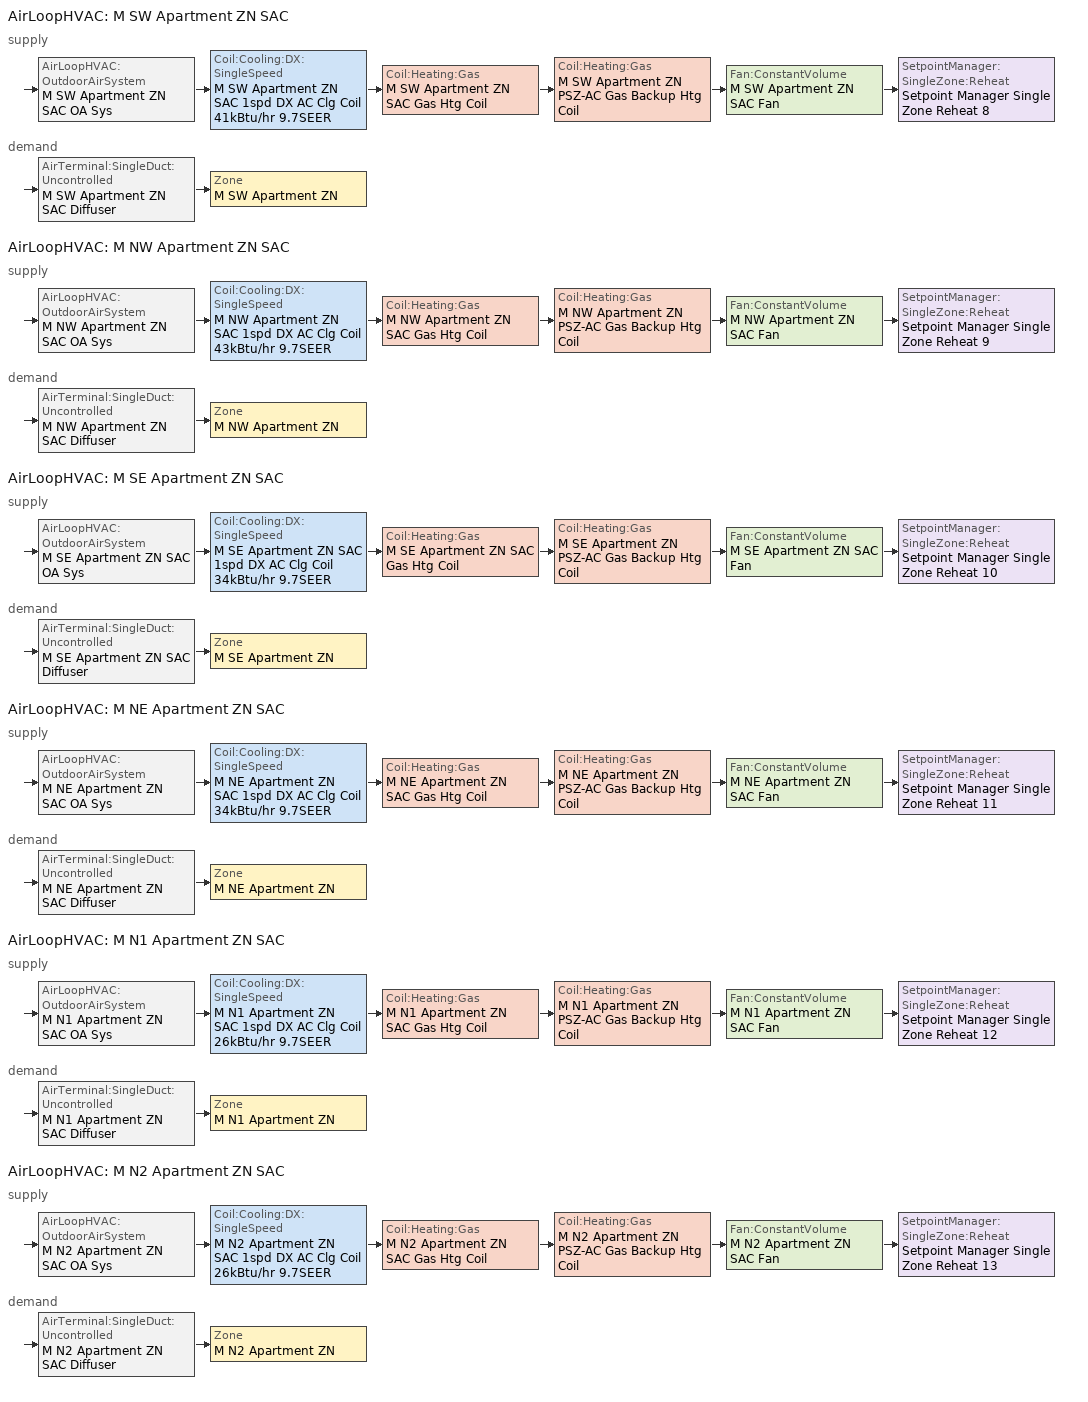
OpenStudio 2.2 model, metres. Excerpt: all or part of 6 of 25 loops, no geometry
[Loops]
AirLoopHVAC 'M SW Apartment ZN SAC'
 supply: AirLoopHVAC:OutdoorAirSystem 'M SW Apartment ZN SAC OA Sys' > Coil:Cooling:DX:SingleSpeed 'M SW Apartment ZN SAC 1spd DX AC Clg Coil 41kBtu/hr 9.7SEER' > Coil:Heating:Gas 'M SW Apartment ZN SAC Gas Htg Coil' > Coil:Heating:Gas 'M SW Apartment ZN PSZ-AC Gas Backup Htg Coil' > Fan:ConstantVolume 'M SW Apartment ZN SAC Fan' > SetpointManager:SingleZone:Reheat 'Setpoint Manager Single Zone Reheat 8'
 demand: AirTerminal:SingleDuct:Uncontrolled 'M SW Apartment ZN SAC Diffuser' > Zone 'M SW Apartment ZN'
AirLoopHVAC 'M NW Apartment ZN SAC'
 supply: AirLoopHVAC:OutdoorAirSystem 'M NW Apartment ZN SAC OA Sys' > Coil:Cooling:DX:SingleSpeed 'M NW Apartment ZN SAC 1spd DX AC Clg Coil 43kBtu/hr 9.7SEER' > Coil:Heating:Gas 'M NW Apartment ZN SAC Gas Htg Coil' > Coil:Heating:Gas 'M NW Apartment ZN PSZ-AC Gas Backup Htg Coil' > Fan:ConstantVolume 'M NW Apartment ZN SAC Fan' > SetpointManager:SingleZone:Reheat 'Setpoint Manager Single Zone Reheat 9'
 demand: AirTerminal:SingleDuct:Uncontrolled 'M NW Apartment ZN SAC Diffuser' > Zone 'M NW Apartment ZN'
AirLoopHVAC 'M SE Apartment ZN SAC'
 supply: AirLoopHVAC:OutdoorAirSystem 'M SE Apartment ZN SAC OA Sys' > Coil:Cooling:DX:SingleSpeed 'M SE Apartment ZN SAC 1spd DX AC Clg Coil 34kBtu/hr 9.7SEER' > Coil:Heating:Gas 'M SE Apartment ZN SAC Gas Htg Coil' > Coil:Heating:Gas 'M SE Apartment ZN PSZ-AC Gas Backup Htg Coil' > Fan:ConstantVolume 'M SE Apartment ZN SAC Fan' > SetpointManager:SingleZone:Reheat 'Setpoint Manager Single Zone Reheat 10'
 demand: AirTerminal:SingleDuct:Uncontrolled 'M SE Apartment ZN SAC Diffuser' > Zone 'M SE Apartment ZN'
AirLoopHVAC 'M NE Apartment ZN SAC'
 supply: AirLoopHVAC:OutdoorAirSystem 'M NE Apartment ZN SAC OA Sys' > Coil:Cooling:DX:SingleSpeed 'M NE Apartment ZN SAC 1spd DX AC Clg Coil 34kBtu/hr 9.7SEER' > Coil:Heating:Gas 'M NE Apartment ZN SAC Gas Htg Coil' > Coil:Heating:Gas 'M NE Apartment ZN PSZ-AC Gas Backup Htg Coil' > Fan:ConstantVolume 'M NE Apartment ZN SAC Fan' > SetpointManager:SingleZone:Reheat 'Setpoint Manager Single Zone Reheat 11'
 demand: AirTerminal:SingleDuct:Uncontrolled 'M NE Apartment ZN SAC Diffuser' > Zone 'M NE Apartment ZN'
AirLoopHVAC 'M N1 Apartment ZN SAC'
 supply: AirLoopHVAC:OutdoorAirSystem 'M N1 Apartment ZN SAC OA Sys' > Coil:Cooling:DX:SingleSpeed 'M N1 Apartment ZN SAC 1spd DX AC Clg Coil 26kBtu/hr 9.7SEER' > Coil:Heating:Gas 'M N1 Apartment ZN SAC Gas Htg Coil' > Coil:Heating:Gas 'M N1 Apartment ZN PSZ-AC Gas Backup Htg Coil' > Fan:ConstantVolume 'M N1 Apartment ZN SAC Fan' > SetpointManager:SingleZone:Reheat 'Setpoint Manager Single Zone Reheat 12'
 demand: AirTerminal:SingleDuct:Uncontrolled 'M N1 Apartment ZN SAC Diffuser' > Zone 'M N1 Apartment ZN'
AirLoopHVAC 'M N2 Apartment ZN SAC'
 supply: AirLoopHVAC:OutdoorAirSystem 'M N2 Apartment ZN SAC OA Sys' > Coil:Cooling:DX:SingleSpeed 'M N2 Apartment ZN SAC 1spd DX AC Clg Coil 26kBtu/hr 9.7SEER' > Coil:Heating:Gas 'M N2 Apartment ZN SAC Gas Htg Coil' > Coil:Heating:Gas 'M N2 Apartment ZN PSZ-AC Gas Backup Htg Coil' > Fan:ConstantVolume 'M N2 Apartment ZN SAC Fan' > SetpointManager:SingleZone:Reheat 'Setpoint Manager Single Zone Reheat 13'
 demand: AirTerminal:SingleDuct:Uncontrolled 'M N2 Apartment ZN SAC Diffuser' > Zone 'M N2 Apartment ZN'
[Sizing:Zone] Zone Cooling Design Supply Air Temperature Input Method=SupplyAirTemperature; Zone Cooling Design Supply Air Temperature {C}=14; Zone Cooling Design Supply Air Temperature Difference {deltaC}=11.11; Zone Heating Design Supply Air Temperature Input Method=SupplyAirTemperature; Zone Heating Design Supply Air Temperature {C}=50; Zone Heating Design Supply Air Temperature Difference {deltaC}=11.11; Zone Cooling Design Supply Air Humidity Ratio {kg-H2O/kg-air}=0.008; Zone Heating Design Supply Air Humidity Ratio {kg-H2O/kg-air}=0.008; Cooling Design Air Flow Method=DesignDay; Heating Design Air Flow Method=DesignDay; Account for Dedicated Outdoor Air System=No; Dedicated Outdoor Air System Control Strategy=NeutralSupplyAir; Dedicated Outdoor Air Low Setpoint Temperature for Design {C}=autosize; Dedicated Outdoor Air High Setpoint Temperature for Design {C}=autosize
M N1 Apartment ZN; M N2 Apartment ZN; M NE Apartment ZN; M NW Apartment ZN; M SE Apartment ZN; M SW Apartment ZN
[Zone equipment]
M N1 Apartment ZN: M N1 Apartment ZN SAC Diffuser
M N2 Apartment ZN: M N2 Apartment ZN SAC Diffuser
M NE Apartment ZN: M NE Apartment ZN SAC Diffuser
M NW Apartment ZN: M NW Apartment ZN SAC Diffuser
M SE Apartment ZN: M SE Apartment ZN SAC Diffuser
M SW Apartment ZN: M SW Apartment ZN SAC Diffuser
[AirLoopHVAC] Design Supply Air Flow Rate {m3/s}=AutoSize
Name | Availability Schedule | Availability Manager
M SW Apartment ZN SAC | ApartmentMidRise All On | Availability Manager Night Cycle 2
M NW Apartment ZN SAC | ApartmentMidRise All On | Availability Manager Night Cycle 1
M SE Apartment ZN SAC; M NE Apartment ZN SAC; M N1 Apartment ZN SAC; M N2 Apartment ZN SAC | Always On Discrete
[Sizing:System] Type of Load to Size On=Sensible; Design Outdoor Air Flow Rate {m3/s}=Autosize; Minimum System Air Flow Ratio=1; Preheat Design Temperature {C}=7; Preheat Design Humidity Ratio {kg-H2O/kg-Air}=0.008; Precool Design Temperature {C}=11; Precool Design Humidity Ratio {kg-H2O/kg-Air}=0.008; Central Cooling Design Supply Air Temperature {C}=12; Central Heating Design Supply Air Temperature {C}=50; Sizing Option=NonCoincident; 100% Outdoor Air in Cooling=No; 100% Outdoor Air in Heating=No; Central Cooling Design Supply Air Humidity Ratio {kg-H2O/kg-Air}=0.008; Central Heating Design Supply Air Humidity Ratio {kg-H2O/kg-Air}=0.008; Cooling Design Air Flow Method=DesignDay; Cooling Design Air Flow Rate {m3/s}=0; Heating Design Air Flow Method=DesignDay; Heating Design Air Flow Rate {m3/s}=0; System Outdoor Air Method=ZoneSum; Zone Maximum Outdoor Air Fraction=1; Cooling Supply Air Flow Rate Per Floor Area {m3/s-m2}=0.00996765; Cooling Fraction of Autosized Cooling Supply Air Flow Rate=1; Cooling Supply Air Flow Rate Per Unit Cooling Capacity {m3/s-W}=3.94755e-05; Heating Supply Air Flow Rate Per Floor Area {m3/s-m2}=0.00996765; Heating Fraction of Autosized Heating Supply Air Flow Rate=1; Heating Fraction of Autosized Cooling Supply Air Flow Rate=1; Heating Supply Air Flow Rate Per Unit Heating Capacity {m3/s-W}=3.15882e-05; Cooling Design Capacity Method=CoolingDesignCapacity; Cooling Design Capacity {W}=autosize; Cooling Design Capacity Per Floor Area {W/m2}=234.7; Fraction of Autosized Cooling Design Capacity=1; Heating Design Capacity Method=HeatingDesignCapacity; Heating Design Capacity {W}=autosize; Heating Design Capacity Per Floor Area {W/m2}=157; Fraction of Autosized Heating Design Capacity=1; Central Cooling Capacity Control Method=OnOff
M SW Apartment ZN SAC; M NW Apartment ZN SAC; M SE Apartment ZN SAC; M NE Apartment ZN SAC; M N1 Apartment ZN SAC; M N2 Apartment ZN SAC
[SetpointManager:SingleZone:Reheat] Minimum Supply Air Temperature {C}=13; Maximum Supply Air Temperature {C}=45
Name | Control Zone
Setpoint Manager Single Zone Reheat 8 | M SW Apartment ZN
Setpoint Manager Single Zone Reheat 9 | M NW Apartment ZN
Setpoint Manager Single Zone Reheat 10 | M SE Apartment ZN
Setpoint Manager Single Zone Reheat 11 | M NE Apartment ZN
Setpoint Manager Single Zone Reheat 12 | M N1 Apartment ZN
Setpoint Manager Single Zone Reheat 13 | M N2 Apartment ZN
[Fan:ConstantVolume] Availability Schedule=Always On Discrete; Fan Efficiency=0.53625; Pressure Rise {Pa}=622.722; Maximum Flow Rate {m3/s}=AutoSize; Motor Efficiency=0.825
M SW Apartment ZN SAC Fan; M NW Apartment ZN SAC Fan; M SE Apartment ZN SAC Fan; M NE Apartment ZN SAC Fan; M N1 Apartment ZN SAC Fan; M N2 Apartment ZN SAC Fan
[Coil:Heating:Gas] Availability Schedule=Always On Discrete; Gas Burner Efficiency=0.8; Nominal Capacity {W}=AutoSize; Parasitic Electric Load {W}=0; Parasitic Gas Load {W}=0
Name | Part Load Fraction Correlation Curve
M SW Apartment ZN SAC Gas Htg Coil | Curve Cubic 8
M SW Apartment ZN PSZ-AC Gas Backup Htg Coil; M NW Apartment ZN PSZ-AC Gas Backup Htg Coil; M SE Apartment ZN PSZ-AC Gas Backup Htg Coil; M NE Apartment ZN PSZ-AC Gas Backup Htg Coil; M N1 Apartment ZN PSZ-AC Gas Backup Htg Coil; M N2 Apartment ZN PSZ-AC Gas Backup Htg Coil
M NW Apartment ZN SAC Gas Htg Coil | Curve Cubic 9
M SE Apartment ZN SAC Gas Htg Coil | Curve Cubic 10
M NE Apartment ZN SAC Gas Htg Coil | Curve Cubic 11
M N1 Apartment ZN SAC Gas Htg Coil | Curve Cubic 12
M N2 Apartment ZN SAC Gas Htg Coil | Curve Cubic 13
[Coil:Cooling:DX:SingleSpeed] Availability Schedule=Always On Discrete; Rated Total Cooling Capacity {W}=autosize; Rated Sensible Heat Ratio=autosize; Rated COP {W/W}=2.967036; Rated Air Flow Rate {m3/s}=autosize; Rated Evaporator Fan Power Per Volume Flow Rate {W/(m3/s)}=773.3; Condenser Type=AirCooled; Evaporative Condenser Effectiveness=0; Evaporative Condenser Air Flow Rate {m3/s}=Autosize; Evaporative Condenser Pump Rated Power Consumption {W}=Autosize; Crankcase Heater Capacity {W}=0; Maximum Outdoor Dry-Bulb Temperature for Crankcase Heater Operation {C}=0; Basin Heater Capacity {W/K}=0; Basin Heater Setpoint Temperature {C}=10
Name | Total Cooling Capacity Function of Temperature Curve | Total Cooling Capacity Function of Flow Fraction Curve | Energy Input Ratio Function of Temperature Curve | Energy Input Ratio Function of Flow Fraction Curve | Part Load Fraction Correlation Curve
M SW Apartment ZN SAC 1spd DX AC Clg Coil 41kBtu/hr 9.7SEER | CoilClgDXQRatio_fTwbToadbSI 14 | CoilClgDXSnglQRatio_fCFMRatio 14 | CoilClgDXEIRRatio_fTwbToadbSI 14 | CoilClgDXSnglEIRRatio_fCFMRatio 14 | CoilClgDXEIRRatio_fQFrac 14
M NW Apartment ZN SAC 1spd DX AC Clg Coil 43kBtu/hr 9.7SEER | CoilClgDXQRatio_fTwbToadbSI 10 | CoilClgDXSnglQRatio_fCFMRatio 10 | CoilClgDXEIRRatio_fTwbToadbSI 10 | CoilClgDXSnglEIRRatio_fCFMRatio 10 | CoilClgDXEIRRatio_fQFrac 10
M SE Apartment ZN SAC 1spd DX AC Clg Coil 34kBtu/hr 9.7SEER | CoilClgDXQRatio_fTwbToadbSI 13 | CoilClgDXSnglQRatio_fCFMRatio 13 | CoilClgDXEIRRatio_fTwbToadbSI 13 | CoilClgDXSnglEIRRatio_fCFMRatio 13 | CoilClgDXEIRRatio_fQFrac 13
M NE Apartment ZN SAC 1spd DX AC Clg Coil 34kBtu/hr 9.7SEER | CoilClgDXQRatio_fTwbToadbSI 9 | CoilClgDXSnglQRatio_fCFMRatio 9 | CoilClgDXEIRRatio_fTwbToadbSI 9 | CoilClgDXSnglEIRRatio_fCFMRatio 9 | CoilClgDXEIRRatio_fQFrac 9
M N1 Apartment ZN SAC 1spd DX AC Clg Coil 26kBtu/hr 9.7SEER | CoilClgDXQRatio_fTwbToadbSI 7 | CoilClgDXSnglQRatio_fCFMRatio 7 | CoilClgDXEIRRatio_fTwbToadbSI 7 | CoilClgDXSnglEIRRatio_fCFMRatio 7 | CoilClgDXEIRRatio_fQFrac 7
M N2 Apartment ZN SAC 1spd DX AC Clg Coil 26kBtu/hr 9.7SEER | CoilClgDXQRatio_fTwbToadbSI 8 | CoilClgDXSnglQRatio_fCFMRatio 8 | CoilClgDXEIRRatio_fTwbToadbSI 8 | CoilClgDXSnglEIRRatio_fCFMRatio 8 | CoilClgDXEIRRatio_fQFrac 8
[Controller:OutdoorAir] Minimum Outdoor Air Flow Rate {m3/s}=autosize; Maximum Outdoor Air Flow Rate {m3/s}=Autosize; Economizer Control Type=NoEconomizer; Economizer Control Action Type=ModulateFlow; Economizer Maximum Limit Dry-Bulb Temperature {C}=28; Economizer Maximum Limit Enthalpy {J/kg}=64000; Economizer Minimum Limit Dry-Bulb Temperature {C}=-100; Lockout Type=LockoutWithCompressor; Minimum Limit Type=FixedMinimum; Minimum Outdoor Air Schedule=Always On Discrete; High Humidity Control=No; Heat Recovery Bypass Control Type=BypassWhenWithinEconomizerLimits
Name | Maximum Fraction of Outdoor Air Schedule | Controller Mechanical Ventilation
M SW Apartment ZN SAC OA Sys Controller | MSWApartmentZNSACmaxOASch | Controller Mechanical Ventilation 8
M NW Apartment ZN SAC OA Sys Controller | MNWApartmentZNSACmaxOASch | Controller Mechanical Ventilation 9
M SE Apartment ZN SAC OA Sys Controller | MSEApartmentZNSACmaxOASch | Controller Mechanical Ventilation 10
M NE Apartment ZN SAC OA Sys Controller | MNEApartmentZNSACmaxOASch | Controller Mechanical Ventilation 11
M N1 Apartment ZN SAC OA Sys Controller | MN1ApartmentZNSACmaxOASch | Controller Mechanical Ventilation 12
M N2 Apartment ZN SAC OA Sys Controller | MN2ApartmentZNSACmaxOASch | Controller Mechanical Ventilation 13
[Controller:MechanicalVentilation] Availability Schedule=Always On Discrete; System Outdoor Air Method=ZoneSum
Controller Mechanical Ventilation 8; Controller Mechanical Ventilation 9; Controller Mechanical Ventilation 10; Controller Mechanical Ventilation 11; Controller Mechanical Ventilation 12; Controller Mechanical Ventilation 13
[AirLoopHVAC:OutdoorAirSystem]
Name | Controller
M SW Apartment ZN SAC OA Sys | M SW Apartment ZN SAC OA Sys Controller
M NW Apartment ZN SAC OA Sys | M NW Apartment ZN SAC OA Sys Controller
M SE Apartment ZN SAC OA Sys | M SE Apartment ZN SAC OA Sys Controller
M NE Apartment ZN SAC OA Sys | M NE Apartment ZN SAC OA Sys Controller
M N1 Apartment ZN SAC OA Sys | M N1 Apartment ZN SAC OA Sys Controller
M N2 Apartment ZN SAC OA Sys | M N2 Apartment ZN SAC OA Sys Controller
[AirTerminal:SingleDuct:Uncontrolled] Availability Schedule=Always On Discrete; Maximum Air Flow Rate {m3/s}=AutoSize
M SW Apartment ZN SAC Diffuser; M NW Apartment ZN SAC Diffuser; M SE Apartment ZN SAC Diffuser; M NE Apartment ZN SAC Diffuser; M N1 Apartment ZN SAC Diffuser; M N2 Apartment ZN SAC Diffuser
[EnergyManagementSystem:Sensor] Output Variable or Output Meter=System Node Setpoint Temperature
Name | Output Variable or Output Meter Index Key
MN1ApartmentZNSACDATRqd | Node 161
MN2ApartmentZNSACDATRqd | Node 173
MNEApartmentZNSACDATRqd | Node 149
MNWApartmentZNSACDATRqd | Node 125
MSEApartmentZNSACDATRqd | Node 137
MSWApartmentZNSACDATRqd | Node 113
[EnergyManagementSystem:InternalVariable] Internal Data Type=Outdoor Air Controller Minimum Mass Flow Rate
Name | Internal Data Index Key
MN1ApartmentZNSACOADesignMass | M N1 Apartment ZN SAC OA Sys Controller
MN2ApartmentZNSACOADesignMass | M N2 Apartment ZN SAC OA Sys Controller
MNEApartmentZNSACOADesignMass | M NE Apartment ZN SAC OA Sys Controller
MNWApartmentZNSACOADesignMass | M NW Apartment ZN SAC OA Sys Controller
MSEApartmentZNSACOADesignMass | M SE Apartment ZN SAC OA Sys Controller
MSWApartmentZNSACOADesignMass | M SW Apartment ZN SAC OA Sys Controller
[EnergyManagementSystem:Program]
GN1ApartmentZNSACEconomizerCTRLProg: SET GN1ApartmentZNSACTimestepEconEff = 0.7; SET MaxE = 0.7; SET GN1ApartmentZNSACDATRqd = (GN1ApartmentZNSACDATRqd*1.8)+32; SET OATF = (OATF*1.8)+32; SET OAwbF = (OAWBC*1.8)+32; IF GN1ApartmentZNSACOAFlowMass > (GN1ApartmentZNSACOADesignMass*GN1ApartmentZNSACOASch); SET EconoActive = 1; ELSE; SET EconoActive = 0; ENDIF; SET dTNeeded = 75-GN1ApartmentZNSACDATRqd; SET CoolDesdT = ((98*0.15)+(75*(1-0.15)))-55; SET CoolLoad = dTNeeded/ CoolDesdT; IF CoolLoad > 1; SET CoolLoad = 1; ELSEIF CoolLoad < 0; SET CoolLoad = 0; ENDIF; IF EconoActive == 1; SET Stage = GN1ApartmentZNSACNumberofStages; IF Stage == 2; IF CoolLoad < 0.6; SET GN1ApartmentZNSACTimestepEconEff = MaxE; ELSE; SET ECOEff = 0-2.18919863612305; SET ECOEff = ECOEff+(0-0.674461284910428*CoolLoad); SET ECOEff = ECOEff+(0.000459106275872404*(OATF^2)); SET ECOEff = ECOEff+(0-0.00000484778537945252*(OATF^3)); SET ECOEff = ECOEff+(0.182915713033586*OAwbF); SET ECOEff = ECOEff+(0-0.00382838660261133*(OAwbF^2)); SET ECOEff = ECOEff+(0.0000255567460240583*(OAwbF^3)); SET GN1ApartmentZNSACTimestepEconEff = ECOEff; ENDIF; ELSE; SET ECOEff = 2.36337942464462; SET ECOEff = ECOEff+(0-0.409939515512619*CoolLoad); SET ECOEff = ECOEff+(0-0.0565205596792225*OAwbF); SET ECOEff = ECOEff+(0-0.0000632612294169389*(OATF^2)); SET GN1ApartmentZNSACTimestepEconEff = ECOEff+(0.000571724868775081*(OAwbF^2)); ENDIF; IF GN1ApartmentZNSACTimestepEconEff > MaxE; SET GN1ApartmentZNSACTimestepEconEff = MaxE; ELSEIF GN1ApartmentZNSACTimestepEconEff < (GN1ApartmentZNSACOADesignMass*GN1ApartmentZNSACOASch); SET GN1ApartmentZNSACTimestepEconEff = (GN1ApartmentZNSACOADesignMass*GN1ApartmentZNSACOASch); ENDIF; ENDIF
GN2ApartmentZNSACSetNumberofStages: SET GN2ApartmentZNSACNumberofStages = 1
[AvailabilityManager:NightCycle] Control Type=CycleOnAny; Thermostat Tolerance {deltaC}=1; Cycling Run Time {s}=3600
Availability Manager Night Cycle 1; Availability Manager Night Cycle 2
[Schedule:Ruleset]
ApartmentMidRise All On: Default Day Schedule=ApartmentMidRise All On Default; Summer Design Day Schedule=ApartmentMidRise All On Summer Design Day; Winter Design Day Schedule=ApartmentMidRise All On Winter Design Day
MN1ApartmentZNSACmaxOASch: Default Day Schedule=MN1ApartmentZNSACmaxOASchDefault
MN2ApartmentZNSACmaxOASch: Default Day Schedule=MN2ApartmentZNSACmaxOASchDefault
MNEApartmentZNSACmaxOASch: Default Day Schedule=MNEApartmentZNSACmaxOASchDefault
MNWApartmentZNSACmaxOASch: Default Day Schedule=MNWApartmentZNSACmaxOASchDefault
MSEApartmentZNSACmaxOASch: Default Day Schedule=MSEApartmentZNSACmaxOASchDefault
MSWApartmentZNSACmaxOASch: Default Day Schedule=MSWApartmentZNSACmaxOASchDefault
[Schedule:Day]
ApartmentMidRise All On Default; ApartmentMidRise All On Winter Design Day; ApartmentMidRise All On Summer Design Day: 24, 0, 1
MN1ApartmentZNSACmaxOASchDefault; MN2ApartmentZNSACmaxOASchDefault; MNEApartmentZNSACmaxOASchDefault; MNWApartmentZNSACmaxOASchDefault; MSEApartmentZNSACmaxOASchDefault; MSWApartmentZNSACmaxOASchDefault: 24, 0, 0.7
[Schedule:Constant]
Always On Discrete: Value=1
[Curve:Cubic] Maximum Value of x=1
Name | Coefficient1 Constant | Coefficient2 x | Coefficient3 x**2 | Coefficient4 x**3 | Minimum Value of x | Minimum Curve Output | Maximum Curve Output
Curve Cubic 8; Curve Cubic 9; Curve Cubic 10; Curve Cubic 11; Curve Cubic 12; Curve Cubic 13 | 0.8 | 0.2 | 0 | 0 | 0
CoilClgDXEIRRatio_fQFrac 7; CoilClgDXEIRRatio_fQFrac 8; CoilClgDXEIRRatio_fQFrac 9; CoilClgDXEIRRatio_fQFrac 10; CoilClgDXEIRRatio_fQFrac 13; CoilClgDXEIRRatio_fQFrac 14 | 0 | 5.1091 | -8.5515 | 4.4744 | 0.7 | 0.92 | 1
[Curve:Biquadratic] Minimum Value of x=13.89; Maximum Value of x=25; Minimum Value of y=23.89; Maximum Value of y=46.11; Minimum Curve Output=0.77
Name | Coefficient1 Constant | Coefficient2 x | Coefficient3 x**2 | Coefficient4 y | Coefficient5 y**2 | Coefficient6 x*y | Maximum Curve Output
CoilClgDXQRatio_fTwbToadbSI 7; CoilClgDXQRatio_fTwbToadbSI 8; CoilClgDXQRatio_fTwbToadbSI 9; CoilClgDXQRatio_fTwbToadbSI 10; CoilClgDXQRatio_fTwbToadbSI 13; CoilClgDXQRatio_fTwbToadbSI 14 | 0.86779 | 0.014245 | 0.000554 | -0.007569 | 3.2e-05 | -0.000191 | 1.29
CoilClgDXEIRRatio_fTwbToadbSI 7; CoilClgDXEIRRatio_fTwbToadbSI 8; CoilClgDXEIRRatio_fTwbToadbSI 9; CoilClgDXEIRRatio_fTwbToadbSI 10; CoilClgDXEIRRatio_fTwbToadbSI 13; CoilClgDXEIRRatio_fTwbToadbSI 14 | 0.116709 | 0.028458 | -0.000411 | 0.021422 | 0.000162 | -0.00068 | 1.33
[Curve:Quadratic]
Name | Coefficient1 Constant | Coefficient2 x | Coefficient3 x**2 | Minimum Value of x | Maximum Value of x
CoilClgDXSnglQRatio_fCFMRatio 7; CoilClgDXSnglQRatio_fCFMRatio 8; CoilClgDXSnglQRatio_fCFMRatio 9; CoilClgDXSnglQRatio_fCFMRatio 10; CoilClgDXSnglQRatio_fCFMRatio 13; CoilClgDXSnglQRatio_fCFMRatio 14 | 0.8 | 0.2 | 0 | 0.5 | 1.5
CoilClgDXSnglEIRRatio_fCFMRatio 7; CoilClgDXSnglEIRRatio_fCFMRatio 8; CoilClgDXSnglEIRRatio_fCFMRatio 9; CoilClgDXSnglEIRRatio_fCFMRatio 10; CoilClgDXSnglEIRRatio_fCFMRatio 13; CoilClgDXSnglEIRRatio_fCFMRatio 14 | 1.156 | -0.1816 | 0.0256 | 0 | 1
